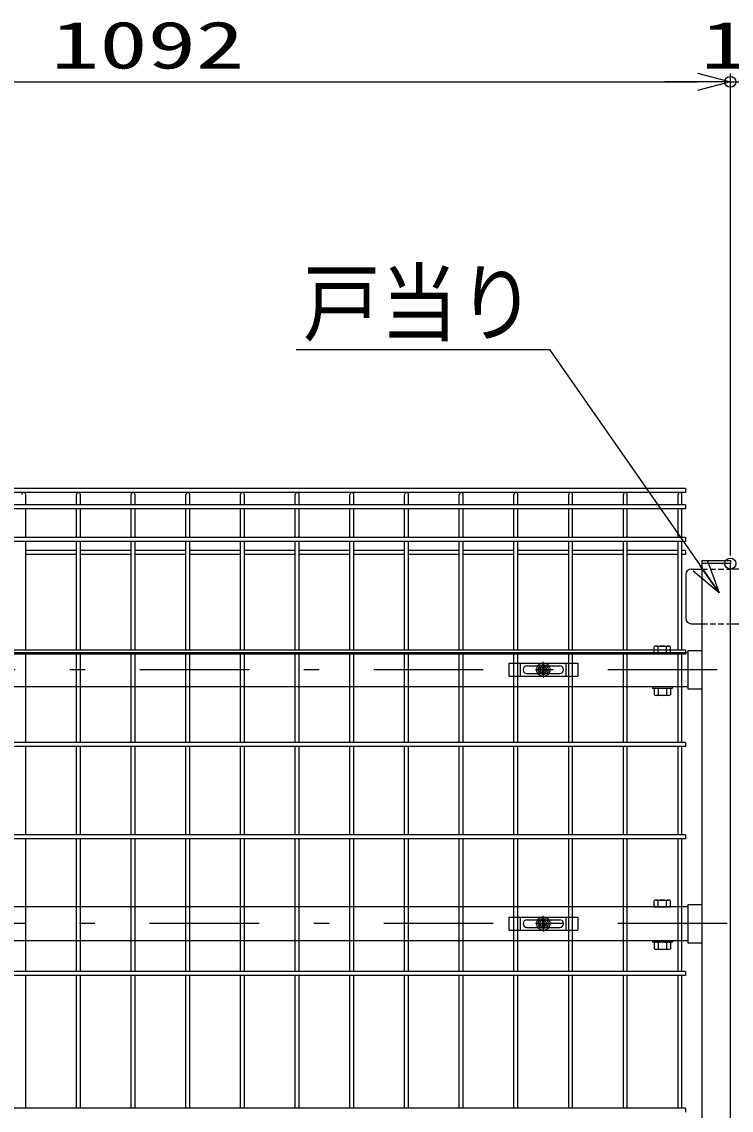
# Model space of a CAD drawing. Units: millimetres, scale not verified. Extents: x -4455 to 4455, y -3150 to 3150.
# Drawn here: x 811 to 1459, y -9 to 987 of the extents above; entities that cross this region are included whole.
import ezdxf
from ezdxf.enums import TextEntityAlignment as Align

# ---------------------------------------------------------------- set-up
doc = ezdxf.new("R2010")
doc.units = ezdxf.units.MM
doc.header["$LTSCALE"] = 20
doc.header["$PDMODE"] = 32
doc.header["$PDSIZE"] = 10
doc.linetypes.add('USER1', pattern=[10.7, 5, -2.5, 0.7, -2.5])
doc.linetypes.add('USER2', pattern=[0.375, 0.25, -0.125])
for name, color, linetype, lineweight in [('0-1_寸法線', 4, 'Continuous', 25), ('0-2_0', 3, 'USER2', 25), ('0-4_扉横枠', 7, 'Continuous', 25), ('0-5_軸線', 2, 'USER1', 25), ('0-6_扉縦枠', 7, 'Continuous', 25), ('0-7_丁番', 3, 'Continuous', 25), ('1-2_固定金具', 41, 'Continuous', 25), ('1-3_NER', 30, 'Continuous', 25)]:
    doc.layers.add(name, color=color, linetype=linetype, lineweight=lineweight)
doc.layers.add('0-3_DEFPOINTS', color=7, linetype='Continuous')
doc.styles.add('ＭＳ ゴシック', font='')
doc.styles.get('ＭＳ ゴシック').set_extended_font_data('MS Gothic')

# ---------------------------------------------------------------- blocks, each defined once
blk = doc.blocks.new('_Open30')
at = {"layer": '0-2_0', "color": 4, "linetype": 'Continuous'}
blk.add_line((0, 0), (-20, 0), dxfattribs=at)
blk.add_lwpolyline([(-20, 5.36), (0, 0), (-20, -5.36)], dxfattribs=at)
blk = doc.blocks.new('A$Cbe1bfa43')
at = {"layer": '1-2_固定金具'}
for p, q in [((0, 0), (1260, 0)), ((210, -240), (210, 0)), ((630, -80), (630, 22.9)), ((1050, -240), (1050, 0)), ((1260, 0), (1260, -240)), ((260, -120), (260.2, -120)), ((330, -50), (930, -50)), ((330, -190), (930, -190)), ((590, -120), (487.1, -120)), ((590, -120), (550, -120)), ((585.5, -112.8), (622.8, -112.8)), ((585.5, -127.2), (585.5, -112.8)), ((585.5, -112.8), (622.8, -112.8)), ((585.5, -127.2), (585.5, -112.8)), ((585.5, -112.8), (622.8, -112.8)), ((585.5, -127.2), (585.5, -112.8)), ((622.8, -127.2), (585.5, -127.2)), ((622.8, -127.2), (585.5, -127.2)), ((610, -120), (650, -120)), ((610, -120), (650, -120)), ((622.8, -112.8), (622.8, -75.5)), ((622.8, -112.8), (622.8, -75.5)), ((622.8, -112.8), (622.8, -75.5)), ((622.8, -112.8), (622.8, -75.5)), ((622.8, -112.8), (622.8, -75.5)), ((622.8, -112.8), (622.8, -75.5)), ((622.8, -75.5), (637.2, -75.5)), ((622.8, -75.5), (637.2, -75.5)), ((622.8, -75.5), (637.2, -75.5)), ((622.8, -75.5), (637.2, -75.5)), ((622.8, -75.5), (637.2, -75.5)), ((622.8, -75.5), (637.2, -75.5)), ((622.8, -164.5), (622.8, -127.2)), ((622.8, -164.5), (622.8, -127.2)), ((637.2, -164.5), (622.8, -164.5)), ((637.2, -164.5), (622.8, -164.5)), ((637.2, -164.5), (622.8, -164.5)), ((637.2, -164.5), (622.8, -164.5)), ((637.2, -164.5), (622.8, -164.5)), ((637.2, -164.5), (622.8, -164.5)), ((630, -80), (630, -40)), ((630, -140), (630, -100)), ((630, -140), (630, -100)), ((630, -160), (630, -200)), ((630, -160), (630, -262.9)), ((637.2, -75.5), (637.2, -112.8)), ((637.2, -75.5), (637.2, -112.8)), ((637.2, -75.5), (637.2, -112.8)), ((637.2, -75.5), (637.2, -112.8)), ((637.2, -75.5), (637.2, -112.8)), ((637.2, -112.8), (674.5, -112.8)), ((637.2, -112.8), (674.5, -112.8)), ((637.2, -112.8), (674.5, -112.8)), ((637.2, -127.2), (637.2, -164.5)), ((674.5, -127.2), (637.2, -127.2)), ((637.2, -127.2), (637.2, -164.5)), ((674.5, -127.2), (637.2, -127.2)), ((637.2, -127.2), (637.2, -164.5)), ((674.5, -127.2), (637.2, -127.2)), ((670, -120), (710, -120)), ((670, -120), (772.9, -120)), ((674.5, -112.8), (674.5, -127.2)), ((674.5, -112.8), (674.5, -127.2)), ((674.5, -112.8), (674.5, -127.2)), ((1004, -120), (1004.2, -120))]:
    blk.add_line(p, q, dxfattribs=at)
for points in [[(0, 0), (0, -240), (1260, -240)], [(585.5, -127.2), (585.5, -112.8), (622.8, -112.8)], [(585.5, -127.2), (585.5, -112.8), (622.8, -112.8)], [(585.5, -127.2), (585.5, -112.8), (622.8, -112.8)], [(622.8, -164.5), (622.8, -127.2), (585.5, -127.2)], [(622.8, -164.5), (622.8, -127.2), (585.5, -127.2)], [(622.8, -164.5), (622.8, -127.2), (585.5, -127.2)], [(622.8, -164.5), (622.8, -127.2), (585.5, -127.2)], [(637.2, -75.5), (637.2, -112.8), (674.5, -112.8), (674.5, -127.2)], [(637.2, -112.8), (674.5, -112.8), (674.5, -127.2)], [(637.2, -112.8), (674.5, -112.8), (674.5, -127.2)], [(674.5, -127.2), (637.2, -127.2), (637.2, -164.5)], [(674.5, -127.2), (637.2, -127.2), (637.2, -164.5)], [(674.5, -127.2), (637.2, -127.2), (637.2, -164.5)]]:
    blk.add_lwpolyline(points, dxfattribs=at)
for radius in [122.9, 122.9, 122.9, 122.9, 122.9, 122.9, 91.9, 91.9, 91.9, 91.9, 91.9, 91.9, 60]:
    blk.add_circle((630, -120), radius, dxfattribs=at)
for centre, start, end in [((330, -120), 90, 180), ((330, -120), 180, 270), ((930, -120), 0, 90), ((930, -120), 270, 0)]:
    blk.add_arc(centre, 70, start, end, dxfattribs=at)

msp = doc.modelspace()

# ---------------------------------------------------------------- linework, layer by layer
at = {"layer": '0-1_寸法線'}
for p, q in [((1458.46, 498.48), (1458.46, 939.2)), ((1458.46, 498.48), (1458.46, 939.2)), ((396.46, 931.7), (1428.46, 931.7)), ((1428.46, 931.7), (1398.46, 931.7)), ((1458.46, 931.7), (1468.46, 931.7))]:
    msp.add_line(p, q, dxfattribs=at)
msp.add_lwpolyline([(1061.47, 686.83), (1293.11, 686.83), (1447.11, 465.95)], dxfattribs=at)
at = {"layer": '0-3_DEFPOINTS'}
for p in [(1458.46, 931.7), (1458.46, 490.98)]:
    msp.add_point(p, dxfattribs=at)
at = {"layer": '0-4_扉横枠'}
for p, q in [((1419.46, 409.48), (405.46, 409.48)), ((1388.76, 409.48), (1388.76, 414.93)), ((1388.76, 409.48), (1403.76, 409.48)), ((1390.63, 415.49), (1401.88, 415.49)), ((1392.51, 409.48), (1392.51, 414.93)), ((1400.01, 409.48), (1400.01, 414.93)), ((1403.76, 409.48), (1403.76, 414.93)), ((1419.46, 411.43), (1432.46, 411.43)), ((1419.46, 411.43), (1419.46, 376.53)), ((405.46, 378.48), (1419.46, 378.48)), ((1387.26, 378.48), (1387.26, 376.88)), ((1405.26, 378.48), (1405.26, 376.88)), ((1405.26, 376.88), (1387.26, 376.88)), ((1388.76, 376.33), (1388.76, 370.93)), ((1401.88, 376.88), (1390.63, 376.88)), ((1401.88, 370.38), (1390.63, 370.38)), ((1392.51, 376.33), (1392.51, 370.93)), ((1400.01, 376.33), (1400.01, 370.93)), ((1403.76, 376.33), (1403.76, 370.93)), ((1419.46, 376.53), (1432.46, 376.53)), ((1388.76, 177.18), (1388.76, 182.63)), ((1390.63, 183.19), (1401.88, 183.19)), ((1392.51, 177.18), (1392.51, 182.63)), ((1400.01, 177.18), (1400.01, 182.63)), ((1403.76, 177.18), (1403.76, 182.63)), ((1419.46, 177.18), (405.46, 177.18)), ((1388.76, 177.18), (1403.76, 177.18)), ((1419.46, 179.13), (1432.46, 179.13)), ((1419.46, 179.13), (1419.46, 144.23)), ((405.46, 146.18), (1419.46, 146.18)), ((1387.26, 146.18), (1387.26, 144.58)), ((1405.26, 144.58), (1387.26, 144.58)), ((1388.76, 144.03), (1388.76, 138.63)), ((1401.88, 144.58), (1390.63, 144.58)), ((1392.51, 144.03), (1392.51, 138.63)), ((1400.01, 144.03), (1400.01, 138.63)), ((1403.76, 144.03), (1403.76, 138.63)), ((1405.26, 146.18), (1405.26, 144.58)), ((1419.46, 144.23), (1432.46, 144.23)), ((1401.88, 138.08), (1390.63, 138.08))]:
    msp.add_line(p, q, dxfattribs=at)
for centre, radius, start, end in [((1390.63, 412.03), 3.46, 57.13278, 122.86722), ((1396.26, 402.49), 12.99, 73.22135, 106.77865), ((1401.88, 412.03), 3.46, 57.13278, 122.86722), ((1390.63, 373.43), 3.46, 57.13278, 122.86722), ((1390.63, 373.84), 3.46, 237.13278, 302.86722), ((1396.26, 363.89), 12.99, 73.22135, 106.77865), ((1396.26, 383.37), 12.99, 253.22135, 286.77865), ((1401.88, 373.43), 3.46, 57.13278, 122.86722), ((1401.88, 373.84), 3.46, 237.13278, 302.86722), ((1390.63, 179.73), 3.46, 57.13278, 122.86722), ((1396.26, 170.19), 12.99, 73.22135, 106.77865), ((1401.88, 179.73), 3.46, 57.13278, 122.86722), ((1390.63, 141.13), 3.46, 57.13278, 122.86722), ((1396.26, 131.59), 12.99, 73.22135, 106.77865), ((1401.88, 141.13), 3.46, 57.13278, 122.86722), ((1390.63, 141.54), 3.46, 237.13278, 302.86722), ((1396.26, 151.07), 12.99, 253.22135, 286.77865), ((1401.88, 141.54), 3.46, 237.13278, 302.86722)]:
    msp.add_arc(centre, radius, start, end, dxfattribs=at)
at = {"layer": '0-5_軸線'}
for p, q in [((1446.56, 393.98), (375.36, 393.98)), ((1455.56, 161.68), (384.36, 161.68))]:
    msp.add_line(p, q, dxfattribs=at)
at = {"layer": '0-6_扉縦枠'}
for p, q in [((1432.46, 493.98), (1432.46, 490.98)), ((1432.46, 490.98), (1432.46, -244.56)), ((1458.46, 490.98), (1432.46, 490.98)), ((1458.46, -920.02), (1458.46, 490.98))]:
    msp.add_line(p, q, dxfattribs=at)
msp.add_lwpolyline([(1432.46, 493.98), (1458.46, 493.98), (1458.46, 490.98)], dxfattribs=at)
at = {"layer": '0-7_丁番'}
for p, q in [((1417.66, 480.98), (1417.66, 440.98)), ((1422.66, 485.98), (1432.46, 485.98)), ((1468.46, 485.98), (1458.46, 485.98)), ((1422.66, 435.98), (1432.46, 435.98)), ((1458.46, 435.98), (1468.46, 435.98))]:
    msp.add_line(p, q, dxfattribs=at)
at = {"layer": '0-7_丁番', "color": 4, "linetype": 'USER2'}
for p, q in [((1432.46, 485.98), (1458.46, 485.98)), ((1432.46, 435.98), (1458.46, 435.98))]:
    msp.add_line(p, q, dxfattribs=at)
at = {"layer": '0-7_丁番'}
for centre, start, end in [((1422.66, 480.98), 90, 180), ((1422.66, 440.98), 180, 270)]:
    msp.add_arc(centre, 5, start, end, dxfattribs=at)
at = {"layer": '1-3_NER'}
for p, q in [((1417.46, 559.58), (407.46, 559.58)), ((1417.46, 559.58), (1417.46, 555.98)), ((1417.46, 555.98), (407.46, 555.98)), ((814.26, 544.68), (814.26, 554.18)), ((860.66, 544.68), (860.66, 554.18)), ((864.26, 544.68), (864.26, 554.18)), ((910.66, 544.68), (910.66, 554.18)), ((914.26, 544.68), (914.26, 554.18)), ((960.66, 544.68), (960.66, 554.18)), ((964.26, 544.68), (964.26, 554.18)), ((1010.66, 544.68), (1010.66, 554.18)), ((1014.26, 544.68), (1014.26, 554.18)), ((1060.66, 544.68), (1060.66, 554.18)), ((1064.26, 544.68), (1064.26, 554.18)), ((1110.66, 544.68), (1110.66, 554.18)), ((1114.26, 544.68), (1114.26, 554.18)), ((1160.66, 544.68), (1160.66, 554.18)), ((1164.26, 544.68), (1164.26, 554.18)), ((1210.66, 544.68), (1210.66, 554.18)), ((1214.26, 544.68), (1214.26, 554.18)), ((1260.66, 544.68), (1260.66, 554.18)), ((1264.26, 544.68), (1264.26, 554.18)), ((1310.66, 544.68), (1310.66, 554.18)), ((1314.26, 544.68), (1314.26, 554.18)), ((1360.66, 544.68), (1360.66, 554.18)), ((1364.26, 544.68), (1364.26, 554.18)), ((1410.66, 544.68), (1410.66, 554.18)), ((1414.26, 544.68), (1414.26, 554.18)), ((1417.46, 544.68), (407.46, 544.68)), ((1417.46, 541.08), (407.46, 541.08)), ((814.26, 514.88), (814.26, 541.08)), ((860.66, 514.88), (860.66, 541.08)), ((864.26, 514.88), (864.26, 541.08)), ((910.66, 514.88), (910.66, 541.08)), ((914.26, 514.88), (914.26, 541.08)), ((960.66, 514.88), (960.66, 541.08)), ((964.26, 514.88), (964.26, 541.08)), ((1010.66, 514.88), (1010.66, 541.08)), ((1014.26, 514.88), (1014.26, 541.08)), ((1060.66, 514.88), (1060.66, 541.08)), ((1064.26, 514.88), (1064.26, 541.08)), ((1110.66, 514.88), (1110.66, 541.08)), ((1114.26, 514.88), (1114.26, 541.08)), ((1160.66, 514.88), (1160.66, 541.08)), ((1164.26, 514.88), (1164.26, 541.08)), ((1210.66, 514.88), (1210.66, 541.08)), ((1214.26, 514.88), (1214.26, 541.08)), ((1260.66, 514.88), (1260.66, 541.08)), ((1264.26, 514.88), (1264.26, 541.08)), ((1310.66, 514.88), (1310.66, 541.08)), ((1314.26, 514.88), (1314.26, 541.08)), ((1360.66, 514.88), (1360.66, 541.08)), ((1364.26, 514.88), (1364.26, 541.08)), ((1410.66, 514.88), (1410.66, 541.08)), ((1414.26, 514.88), (1414.26, 541.08)), ((1417.46, 544.68), (1417.46, 541.08)), ((1417.46, 514.88), (407.46, 514.88)), ((1417.46, 511.28), (407.46, 511.28)), ((814.26, 411.78), (814.26, 511.28)), ((860.66, 411.78), (860.66, 511.28)), ((864.26, 411.78), (864.26, 511.28)), ((910.66, 411.78), (910.66, 511.28)), ((914.26, 411.78), (914.26, 511.28)), ((960.66, 411.78), (960.66, 511.28)), ((964.26, 411.78), (964.26, 511.28)), ((1010.66, 411.78), (1010.66, 511.28)), ((1014.26, 411.78), (1014.26, 511.28)), ((1060.66, 411.78), (1060.66, 511.28)), ((1064.26, 411.78), (1064.26, 511.28)), ((1110.66, 411.78), (1110.66, 511.28)), ((1114.26, 411.78), (1114.26, 511.28)), ((1160.66, 411.78), (1160.66, 511.28)), ((1164.26, 411.78), (1164.26, 511.28)), ((1210.66, 411.78), (1210.66, 511.28)), ((1214.26, 411.78), (1214.26, 511.28)), ((1260.66, 411.78), (1260.66, 511.28)), ((1264.26, 411.78), (1264.26, 511.28)), ((1310.66, 411.78), (1310.66, 511.28)), ((1314.26, 411.78), (1314.26, 511.28)), ((1360.66, 411.78), (1360.66, 511.28)), ((1364.26, 411.78), (1364.26, 511.28)), ((1410.66, 411.78), (1410.66, 511.28)), ((1414.26, 411.78), (1414.26, 511.28)), ((1417.46, 514.88), (1417.46, 511.28)), ((860.66, 503.03), (814.26, 503.03)), ((860.66, 499.43), (814.26, 499.43)), ((910.66, 503.03), (864.26, 503.03)), ((910.66, 499.43), (864.26, 499.43)), ((960.66, 503.03), (914.26, 503.03)), ((960.66, 499.43), (914.26, 499.43)), ((1010.66, 503.03), (964.26, 503.03)), ((1010.66, 499.43), (964.26, 499.43)), ((1060.66, 503.03), (1014.26, 503.03)), ((1060.66, 499.43), (1014.26, 499.43)), ((1110.66, 503.03), (1064.26, 503.03)), ((1110.66, 499.43), (1064.26, 499.43)), ((1160.66, 503.03), (1114.26, 503.03)), ((1160.66, 499.43), (1114.26, 499.43)), ((1210.66, 503.03), (1164.26, 503.03)), ((1210.66, 499.43), (1164.26, 499.43)), ((1260.66, 503.03), (1214.26, 503.03)), ((1260.66, 499.43), (1214.26, 499.43)), ((1310.66, 503.03), (1264.26, 503.03)), ((1310.66, 499.43), (1264.26, 499.43)), ((1360.66, 503.03), (1314.26, 503.03)), ((1360.66, 499.43), (1314.26, 499.43)), ((1410.66, 503.03), (1364.26, 503.03)), ((1410.66, 499.43), (1364.26, 499.43)), ((1417.46, 503.03), (1414.26, 503.03)), ((1417.46, 499.43), (1414.26, 499.43)), ((1417.46, 503.03), (1417.46, 499.43)), ((1417.46, 411.78), (1417.46, 408.18)), ((1417.46, 408.18), (407.46, 408.18)), ((814.26, 327.28), (814.26, 408.18)), ((860.66, 327.28), (860.66, 408.18)), ((864.26, 327.28), (864.26, 408.18)), ((910.66, 327.28), (910.66, 408.18)), ((914.26, 327.28), (914.26, 408.18)), ((960.66, 327.28), (960.66, 408.18)), ((964.26, 327.28), (964.26, 408.18)), ((1010.66, 327.28), (1010.66, 408.18)), ((1014.26, 327.28), (1014.26, 408.18)), ((1060.66, 327.28), (1060.66, 408.18)), ((1064.26, 327.28), (1064.26, 408.18)), ((1110.66, 327.28), (1110.66, 408.18)), ((1114.26, 327.28), (1114.26, 408.18)), ((1160.66, 327.28), (1160.66, 408.18)), ((1164.26, 327.28), (1164.26, 408.18)), ((1210.66, 327.28), (1210.66, 408.18)), ((1214.26, 327.28), (1214.26, 408.18)), ((1260.66, 327.28), (1260.66, 408.18)), ((1264.26, 327.28), (1264.26, 408.18)), ((1310.66, 327.28), (1310.66, 408.18)), ((1314.26, 327.28), (1314.26, 408.18)), ((1360.66, 327.28), (1360.66, 408.18)), ((1364.26, 327.28), (1364.26, 408.18)), ((1410.66, 327.28), (1410.66, 408.18)), ((1414.26, 327.28), (1414.26, 408.18)), ((1417.46, 323.68), (407.46, 323.68)), ((814.26, 242.78), (814.26, 323.68)), ((860.66, 242.78), (860.66, 323.68)), ((864.26, 242.78), (864.26, 323.68)), ((910.66, 242.78), (910.66, 323.68)), ((914.26, 242.78), (914.26, 323.68)), ((960.66, 242.78), (960.66, 323.68)), ((964.26, 242.78), (964.26, 323.68)), ((1010.66, 242.78), (1010.66, 323.68)), ((1014.26, 242.78), (1014.26, 323.68)), ((1060.66, 242.78), (1060.66, 323.68)), ((1064.26, 242.78), (1064.26, 323.68)), ((1110.66, 242.78), (1110.66, 323.68)), ((1114.26, 242.78), (1114.26, 323.68)), ((1160.66, 242.78), (1160.66, 323.68)), ((1164.26, 242.78), (1164.26, 323.68)), ((1210.66, 242.78), (1210.66, 323.68)), ((1214.26, 242.78), (1214.26, 323.68)), ((1260.66, 242.78), (1260.66, 323.68)), ((1264.26, 242.78), (1264.26, 323.68)), ((1310.66, 242.78), (1310.66, 323.68)), ((1314.26, 242.78), (1314.26, 323.68)), ((1360.66, 242.78), (1360.66, 323.68)), ((1364.26, 242.78), (1364.26, 323.68)), ((1410.66, 242.78), (1410.66, 323.68)), ((1414.26, 242.78), (1414.26, 323.68)), ((1417.46, 327.28), (1417.46, 323.68)), ((1417.46, 239.18), (407.46, 239.18)), ((814.26, 117.78), (814.26, 239.18)), ((860.66, 117.78), (860.66, 239.18)), ((864.26, 117.78), (864.26, 239.18)), ((910.66, 117.78), (910.66, 239.18)), ((914.26, 117.78), (914.26, 239.18)), ((960.66, 117.78), (960.66, 239.18)), ((964.26, 117.78), (964.26, 239.18)), ((1010.66, 117.78), (1010.66, 239.18)), ((1014.26, 117.78), (1014.26, 239.18)), ((1060.66, 117.78), (1060.66, 239.18)), ((1064.26, 117.78), (1064.26, 239.18)), ((1110.66, 117.78), (1110.66, 239.18)), ((1114.26, 117.78), (1114.26, 239.18)), ((1160.66, 117.78), (1160.66, 239.18)), ((1164.26, 117.78), (1164.26, 239.18)), ((1210.66, 117.78), (1210.66, 239.18)), ((1214.26, 117.78), (1214.26, 239.18)), ((1260.66, 117.78), (1260.66, 239.18)), ((1264.26, 117.78), (1264.26, 239.18)), ((1310.66, 117.78), (1310.66, 239.18)), ((1314.26, 117.78), (1314.26, 239.18)), ((1360.66, 117.78), (1360.66, 239.18)), ((1364.26, 117.78), (1364.26, 239.18)), ((1410.66, 117.78), (1410.66, 239.18)), ((1414.26, 117.78), (1414.26, 239.18)), ((1417.46, 242.78), (1417.46, 239.18)), ((1417.46, 114.18), (407.46, 114.18)), ((814.26, -7.22), (814.26, 114.18)), ((860.66, -7.22), (860.66, 114.18)), ((864.26, -7.22), (864.26, 114.18)), ((910.66, -7.22), (910.66, 114.18)), ((914.26, -7.22), (914.26, 114.18)), ((960.66, -7.22), (960.66, 114.18)), ((964.26, -7.22), (964.26, 114.18)), ((1010.66, -7.22), (1010.66, 114.18)), ((1014.26, -7.22), (1014.26, 114.18)), ((1060.66, -7.22), (1060.66, 114.18)), ((1064.26, -7.22), (1064.26, 114.18)), ((1110.66, -7.22), (1110.66, 114.18)), ((1114.26, -7.22), (1114.26, 114.18)), ((1160.66, -7.22), (1160.66, 114.18)), ((1164.26, -7.22), (1164.26, 114.18)), ((1210.66, -7.22), (1210.66, 114.18)), ((1214.26, -7.22), (1214.26, 114.18)), ((1260.66, -7.22), (1260.66, 114.18)), ((1264.26, -7.22), (1264.26, 114.18)), ((1310.66, -7.22), (1310.66, 114.18)), ((1314.26, -7.22), (1314.26, 114.18)), ((1360.66, -7.22), (1360.66, 114.18)), ((1364.26, -7.22), (1364.26, 114.18)), ((1410.66, -7.22), (1410.66, 114.18)), ((1414.26, -7.22), (1414.26, 114.18)), ((1417.46, 117.78), (1417.46, 114.18)), ((1417.46, -7.22), (1417.46, -10.82))]:
    msp.add_line(p, q, dxfattribs=at)
for points in [[(1417.46, 411.78), (407.46, 411.78), (407.46, 408.18)], [(1417.46, 327.28), (407.46, 327.28), (407.46, 323.68)], [(1417.46, 242.78), (407.46, 242.78), (407.46, 239.18)], [(1417.46, 117.78), (407.46, 117.78), (407.46, 114.18)], [(1417.46, -7.22), (407.46, -7.22), (407.46, -10.82)]]:
    msp.add_lwpolyline(points, dxfattribs=at)
for centre in [(812.46, 554.18), (862.46, 554.18), (912.46, 554.18), (962.46, 554.18), (1012.46, 554.18), (1062.46, 554.18), (1112.46, 554.18), (1162.46, 554.18), (1212.46, 554.18), (1262.46, 554.18), (1312.46, 554.18), (1362.46, 554.18), (1412.46, 554.18)]:
    msp.add_arc(centre, 1.8, 0, 180, dxfattribs=at)

# ---------------------------------------------------------------- block references
at = {"layer": '0-1_寸法線', "xscale": 1.5, "yscale": 1.5}
msp.add_blockref('_Open30', (1458.46, 931.7), dxfattribs=at)
msp.add_blockref('_Open30', (1458.46, 931.7), dxfattribs=at)
at = {"layer": '0-1_寸法線', "xscale": 1.5, "yscale": 1.5, "rotation": 305.23189}
msp.add_blockref('_Open30', (1448.26, 464.32), dxfattribs=at)
at = {"layer": '1-2_固定金具', "xscale": 0.05, "yscale": 0.05}
for p in [(1255.96, 399.98), (1255.96, 167.68)]:
    msp.add_blockref('A$Cbe1bfa43', p, dxfattribs=at)

# ---------------------------------------------------------------- texts
at = {"layer": '0-1_寸法線', "color": 2, "style": 'ＭＳ ゴシック'}
for s, height, width, p in [('1092', 43.26, 1.5, (837.46, 930.87)), ('10', 43.26, 1.5, (1431.32, 930.87)), ('戸当り', 57.77, 0.9, (1067.61, 683.23))]:
    msp.add_text(s, height=height, dxfattribs=dict(at, width=width)).set_placement(p, align=Align.BOTTOM_LEFT)

doc.saveas('drawing.dxf')
